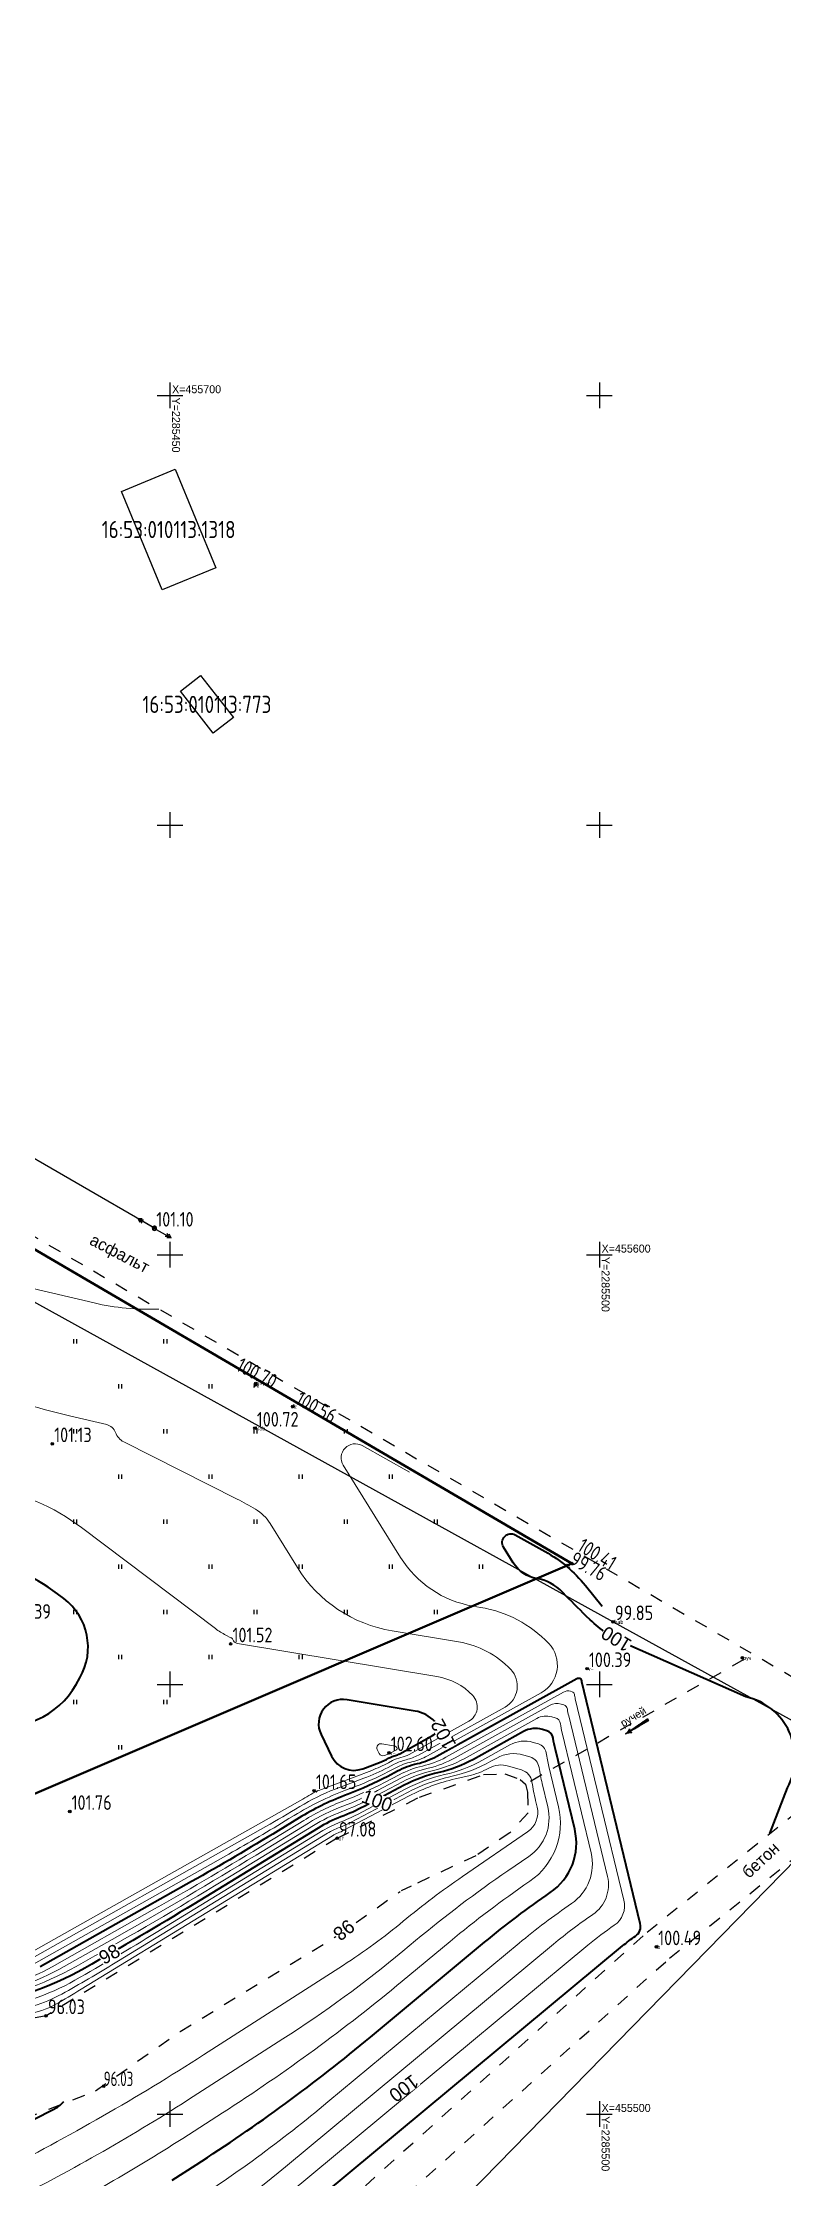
# Model space of a CAD drawing. Header units: metres. Extents: x 2284092 to 2335310, y 454860 to 483236.
# Drawn here: x 2285435.2 to 2285521.4, y 455492.5 to 455741 of the extents above; entities that cross this region are included whole.
import ezdxf
from ezdxf.enums import TextEntityAlignment as Align

# ---------------------------------------------------------------- set-up
doc = ezdxf.new("R2010")
doc.units = ezdxf.units.M
doc.header["$PDMODE"] = 32
doc.header["$PDSIZE"] = 0.3
doc.linetypes.add('ЛИНИЯ_1.5-1.5', pattern=[3, 1.5, -1.5])
doc.linetypes.add('ЛЭП ВН', pattern=[0.002, 0.001, 0.001])
for name, color, linetype in [('-_линия', 7, 'Continuous'), ('-_точка', 7, 'Continuous'), ('0 @ 0.5', 7, 'Continuous'), ('D', 1, 'Continuous'), ('Eg.14_Ограждения', 7, 'Continuous'), ('Eg.14_Ограждения1', 7, 'Continuous'), ('LABELS', 254, 'Continuous'), ('P', 94, 'Continuous'), ('Pr', 7, 'Continuous'), ('T', 7, 'Continuous'), ('z-vor', 7, 'Continuous'), ('КОД', 7, 'Continuous'), ('руч', 7, 'Continuous')]:
    doc.layers.add(name, color=color, linetype=linetype)
doc.styles.add('pragmai.shx2', font='pragmai.shx', dxfattribs={"height": 1.6})
doc.styles.get("Standard").update_dxf_attribs({"font": 'eskdu.shx'})
doc.styles.add('Рубленый (Р-131)', font='p131.ttf')
doc.linetypes.add('ЛИНИЯ_СВЯЗИ', pattern='A,4.5,[133,ltypeshp.shx,S=0.2,R=0,X=-0.2,Y=0],1e-05,[133,ltypeshp.shx,S=0.15,R=0,X=-0.15,Y=0],1e-05,[133,ltypeshp.shx,S=0.1,R=0,X=-0.1,Y=0],1e-05,[133,ltypeshp.shx,S=0.05,R=0,X=-0.05,Y=0],4.5,-2', length=11.00003)

# ---------------------------------------------------------------- blocks, each defined once
blk = doc.blocks.new('Столб ЖБ')
at = {"color": 0, "linetype": 'Continuous', "flags": 128}
blk.add_lwpolyline([(0.5, 0), (0.48, 0.13), (0.43, 0.25), (0.35, 0.35), (0.25, 0.43), (0.13, 0.48), (0, 0.5), (-0.13, 0.48), (-0.25, 0.43), (-0.35, 0.35), (-0.43, 0.25), (-0.48, 0.13), (-0.5, 0), (-0.48, -0.13), (-0.43, -0.25), (-0.35, -0.35), (-0.25, -0.43), (-0.13, -0.48), (0, -0.5), (0.13, -0.48), (0.25, -0.43), (0.35, -0.35), (0.43, -0.25), (0.48, -0.13)], close=True, dxfattribs=at)
at = {"color": 0, "linetype": 'Continuous'}
blk.add_circle((0, 0), 0.05, dxfattribs=at)
blk = doc.blocks.new('ЛЭП ВН')
at = {"color": 0, "linetype": 'Continuous'}
for p, q in [((0, 4.5), (-0.5, 3.63)), ((0, 3.9), (-0.43, 3.15)), ((0, 0.5), (0, 4.5)), ((0, 4.5), (0.5, 3.63)), ((0, 3.9), (0.43, 3.15))]:
    blk.add_line(p, q, dxfattribs=at)
blk = doc.blocks.new('ворота')
at = {"color": 0, "linetype": 'Continuous'}
blk.add_line((-0.5, 0), (0.5, 0), dxfattribs=at)
blk = doc.blocks.new('Крест сетки')
at = {"color": 72, "linetype": 'Continuous'}
for p, q in [((-3, 0), (3, 0)), ((0, 3), (0, -3))]:
    blk.add_line(p, q, dxfattribs=at)
blk = doc.blocks.new('Штриховка Луговая растительность')
at = {"color": 3, "linetype": 'Continuous'}
for p, q in [((-0.4, 1), (-0.4, 0)), ((0.4, 0), (0.4, 1))]:
    blk.add_line(p, q, dxfattribs=at)
blk = doc.blocks.new('Направление течения')
at = {"linetype": 'Continuous'}
h = blk.add_hatch(color=0, dxfattribs=at)
edge = h.paths.add_edge_path()
edge.add_arc((-0.03, 2.33), 1.04, 241.8876, 266.7395)
edge.add_spline(control_points=[(-0.09, 1.3), (-0.09, 1.51), (-0.11, 2.34), (-0.14, 4.01), (-0.23, 5.45), (-0.28, 6.27)], knot_values=[0, 0, 0, 0, 0.625751, 2.516384, 4.981065, 4.981065, 4.981065, 4.981065], degree=3, periodic=0)
edge.add_arc((-0.05, 6.62), 0.414, 235.3367, 276.6842)
edge.add_arc((0.05, 6.62), 0.414, 263.3158, 304.6633)
edge.add_spline(control_points=[(0.28, 6.27), (0.23, 5.45), (0.14, 4.01), (0.11, 2.34), (0.09, 1.51), (0.09, 1.3)], knot_values=[0, 0, 0, 0, 2.464681, 4.355314, 4.981065, 4.981065, 4.981065, 4.981065], degree=3, periodic=0)
edge.add_arc((0.03, 2.33), 1.04, 273.2605, 298.1124)
edge.add_spline(control_points=[(0.52, 1.42), (0.39, 1.22), (0.12, 0.79), (0.04, 0.28), (0, 0)], knot_values=[0, 0, 0, 0, 0.685038, 1.525237, 1.525237, 1.525237, 1.525237], degree=3, periodic=0)
edge.add_spline(control_points=[(0, 0), (-0.04, 0.28), (-0.12, 0.79), (-0.39, 1.22), (-0.52, 1.42)], knot_values=[0, 0, 0, 0, 0.840199, 1.525237, 1.525237, 1.525237, 1.525237], degree=3, periodic=0)
at = {"color": 0, "linetype": 'Continuous'}
blk.add_line((0, 0), (0, 6.2), dxfattribs=at)
for centre, radius, start, end in [((-0.05, 6.62), 0.414, 235.3367, 276.6842), ((0.05, 6.62), 0.414, 263.3158, 304.6633), ((-0.03, 2.33), 1.04, 241.8876, 266.7395), ((0.03, 2.33), 1.04, 273.2605, 298.1124)]:
    blk.add_arc(centre, radius, start, end, dxfattribs=at)
for points in [[(-0.09, 1.3), (-0.1, 1.92), (-0.15, 3.81), (-0.28, 6.27)], [(0.09, 1.3), (0.1, 1.92), (0.15, 3.81), (0.28, 6.27)], [(0, 0), (-0.19, 0.82), (-0.52, 1.42)], [(0, 0), (0.19, 0.82), (0.52, 1.42)]]:
    blk.add_spline(points, degree=3, dxfattribs=at)

msp = doc.modelspace()

# ---------------------------------------------------------------- linework, layer by layer
at = {"layer": '-_точка', "color": 104, "true_color": 0x0f9115}
msp.add_point((2285496.79, 455564.06, 100.41), dxfattribs=at)
at = {"linetype": 'ЛЭП ВН'}
msp.add_line((2285448.2, 455603.08, 101.1), (2285402.98, 455629.24, 100.39), dxfattribs=at)
at = {"color": 1, "linetype": 'ЛИНИЯ_СВЯЗИ'}
msp.add_lwpolyline([(2285400.42, 455711.45), (2285422.13, 455659.62), (2285416.64, 455643.44), (2285409.72, 455608.03), (2285501.59, 455557.29), (2285534.98, 455538.9)], dxfattribs=at)
at = {"linetype": 'ЛИНИЯ_1.5-1.5', "elevation": 96.07}
msp.add_lwpolyline([(2285406.75, 455705.86), (2285416.36, 455685.64), (2285424.15, 455665.35), (2285425.36, 455658.48), (2285415.16, 455613.17), (2285544.76, 455537.93)], dxfattribs=at)
at = {"color": 5, "linetype": 'ЛИНИЯ_1.5-1.5'}
msp.add_lwpolyline([(2285469.47, 455532.1), (2285435.58, 455511.44), (2285412.95, 455507.24), (2285394.25, 455506.26), (2285372.89, 455507.24), (2285356.87, 455503.17), (2285354.08, 455501.13)], dxfattribs=at)
at = {"color": 5, "linetype": 'ЛИНИЯ_1.5-1.5', "elevation": 92.81}
msp.add_lwpolyline([(2285316.21, 455460.59), (2285323.82, 455464.29), (2285339.27, 455472.2), (2285358.56, 455484.18), (2285378.08, 455489.85), (2285401.59, 455490.9), (2285424.75, 455496.19), (2285441.33, 455502.7), (2285451.19, 455509.62), (2285469.21, 455520.57), (2285476.79, 455525.9)], dxfattribs=at)
at = {"layer": 'D', "linetype": 'Continuous'}
for points in [[(2285444.37, 455688.83), (2285450.62, 455691.41), (2285455.34, 455679.94), (2285449.09, 455677.37)], [(2285451.24, 455665.58), (2285453.58, 455667.4), (2285457.39, 455662.5), (2285455.04, 455660.68)]]:
    msp.add_lwpolyline(points, close=True, dxfattribs=at)
at = {"layer": 'Eg.14_Ограждения', "color": 42, "linetype": 'Continuous', "lineweight": 15, "ltscale": 0.5, "flags": 128}
for points, elevation in [([(2285121.01, 455530.83, 0), (2285131.18, 455533.9)], 93), ([(2285137.69, 455396.96, 0), (2285133.53, 455400.65)], 93), ([(2285183.34, 455357.59, 0), (2285178.64, 455362.17)], 93), ([(2285161.37, 455354.79, 0), (2285167.02, 455348.34)], 92.5), ([(2285181.37, 455628.72, 0), (2285184.82, 455627.52)], 89.5), ([(2285195.22, 455585.45, 0), (2285195.12, 455589.56)], 96.5), ([(2285199, 455603.61, -0.000001), (2285200.8, 455606.98)], 96.5), ([(2285317.14, 455519.89, 0.000001), (2285318.82, 455518.46)], 101), ([(2285448.73, 455593.68, -0.068397), (2285441.17, 455594.39), (2285427.35, 455597.64, -0.031907)], 100.5), ([(2285432.09, 455517.08), (2285461.16, 455533.46, 0.008812), (2285465.13, 455535.79), (2285465.13, 455535.79, -0.046325), (2285469.24, 455537.81), (2285472.58, 455539.08, 0.030154), (2285475.41, 455540.35), (2285476.12, 455540.72, -0.065097), (2285477.52, 455541.24), (2285477.52, 455541.24, 0.070675), (2285478.92, 455541.78), (2285489.01, 455547.37, 0.491218), (2285489.67, 455551.74), (2285489.67, 455551.74, 0.162554), (2285483.61, 455554.95), (2285475.86, 455556.24, -0.215737), (2285464.85, 455563.59), (2285461.66, 455568.73, 0.12089), (2285459.96, 455570.39), (2285459.96, 455570.39, 0.016239), (2285457.82, 455571.56), (2285444.62, 455578.23, -0.192605), (2285443.67, 455579.32), (2285443.67, 455579.32, 0.255031), (2285442.65, 455580.23), (2285438.45, 455581.22, -0.031907), (2285428.71, 455584.17)], 101), ([(2285433.49, 455517.1), (2285456.85, 455530.26, 0.008812), (2285463.86, 455534.38), (2285464.48, 455534.76, -0.046326), (2285470.45, 455537.69), (2285471.67, 455538.15, 0.030155), (2285475.38, 455539.82), (2285476.31, 455540.31, -0.065098), (2285478.15, 455540.99), (2285478.15, 455540.99, 0.070676), (2285479.99, 455541.69), (2285493.22, 455549.03, 0.491219), (2285494.1, 455554.76), (2285494.1, 455554.76, 0.162553), (2285486.14, 455558.97), (2285485.31, 455559.11, -0.215738), (2285476.86, 455564.77), (2285470.18, 455575.5, -0.77489), (2285472.37, 455577.79), (2285477.9, 455574.7)], 100.5), ([(2285430.69, 455517.05), (2285465.48, 455536.66, 0.008812), (2285466.4, 455537.2), (2285466.4, 455537.2, -0.046326), (2285467.35, 455537.67), (2285473.49, 455540, 0.030154), (2285475.44, 455540.88), (2285475.92, 455541.14, -0.065098), (2285476.89, 455541.49), (2285476.89, 455541.49, 0.070677), (2285477.85, 455541.86), (2285484.79, 455545.71, 0.49122), (2285485.25, 455548.72), (2285485.25, 455548.72, 0.162553), (2285481.08, 455550.92), (2285457.88, 455554.77, -0.215744), (2285457.41, 455555.09), (2285457.27, 455555.31, 0.120893), (2285457.2, 455555.38), (2285457.2, 455555.38, 0.016243), (2285457.11, 455555.43), (2285456.51, 455555.74, -0.044637), (2285455.29, 455556.5), (2285439.72, 455568.25, 0.124227), (2285428.62, 455572.94)], 101.5), ([(2285458.48, 455486.29), (2285498.67, 455519.67, -0.023163), (2285501.72, 455521.97), (2285501.72, 455521.97, 0.311279), (2285502.85, 455524.91), (2285497.19, 455548.33, -0.022864), (2285497.1, 455548.83), (2285497.1, 455548.83, 0.292399), (2285496.82, 455549.15), (2285496.63, 455549.2, 0.201075), (2285495.81, 455549.11), (2285482.12, 455541.53, -0.070675), (2285479.42, 455540.5), (2285479.42, 455540.5, 0.065097), (2285476.7, 455539.49), (2285474.97, 455538.58, -0.030155), (2285470.23, 455536.45), (2285470.23, 455536.45, 0.046326), (2285465.59, 455534.17), (2285461.32, 455531.56, -0.008812), (2285448.22, 455523.87), (2285436.29, 455517.14, -0.094109), (2285427.68, 455514.24)], 99.5), ([(2285451.4, 455488.96, 0.030559), (2285468.4, 455501.41), (2285490.64, 455519.88, -0.023163), (2285496.76, 455524.5), (2285496.76, 455524.5, 0.31128), (2285499.03, 455530.4), (2285495.65, 455544.38, -0.022871), (2285495.45, 455545.43), (2285495.45, 455545.43, 0.292408), (2285494.86, 455546.12), (2285494.45, 455546.23, 0.201074), (2285492.7, 455546.04), (2285484.26, 455541.36, -0.070676), (2285480.68, 455540), (2285480.68, 455540, 0.065097), (2285477.09, 455538.67), (2285473.4, 455536.73, -0.030153), (2285470.02, 455535.2), (2285470.02, 455535.2, 0.046325), (2285466.7, 455533.58), (2285457.15, 455527.74, -0.008812), (2285441.25, 455518.41), (2285439.09, 455517.19, -0.094109), (2285426.55, 455512.96)], 98.5), ([(2285449.72, 455483.8, 0.030559), (2285463.44, 455493.85), (2285494.66, 455519.78, -0.023164), (2285499.24, 455523.24), (2285499.24, 455523.24, 0.31128), (2285500.94, 455527.65), (2285496.42, 455546.36, -0.022873), (2285496.27, 455547.13), (2285496.27, 455547.13, 0.292411), (2285495.84, 455547.63), (2285495.54, 455547.72, 0.201074), (2285494.25, 455547.58), (2285483.19, 455541.45, -0.070676), (2285480.05, 455540.25), (2285480.05, 455540.25, 0.065097), (2285476.89, 455539.08), (2285474.18, 455537.65, -0.030155), (2285470.13, 455535.83), (2285470.13, 455535.83, 0.046327), (2285466.14, 455533.87), (2285460.05, 455530.15, -0.008813), (2285443.9, 455520.67), (2285437.69, 455517.17, -0.094109), (2285427.11, 455513.6)], 99), ([(2285432.81, 455486.47, 0.025356), (2285451.49, 455497.17), (2285456.13, 455500.15, 0.030559), (2285477.05, 455515.47), (2285482.61, 455520.09, -0.023163), (2285491.8, 455527.03), (2285491.91, 455527.11, 0.31128), (2285495.24, 455535.76), (2285494.11, 455540.43, -0.022873), (2285493.8, 455542.04), (2285493.8, 455542.04, 0.29241), (2285492.89, 455543.08), (2285492.28, 455543.26, 0.201074), (2285489.59, 455542.97), (2285486.4, 455541.2, -0.070675), (2285481.95, 455539.5), (2285481.95, 455539.5, 0.065096), (2285477.47, 455537.85), (2285471.83, 455534.88, -0.030155), (2285469.8, 455533.96), (2285469.8, 455533.96, 0.046327), (2285467.81, 455532.99), (2285448.4, 455521.13, -0.008812), (2285438.95, 455515.58), (2285438.95, 455515.58, -0.094109), (2285428.75, 455512.14)], 97.5), ([(2285431.43, 455489.84, 0.025356), (2285452.71, 455502.03), (2285463.16, 455508.75, 0.030559), (2285477.11, 455518.96), (2285478.6, 455520.2, -0.023163), (2285489.32, 455528.3), (2285491.78, 455529.98, 0.311279), (2285493.99, 455535.74), (2285493.34, 455538.46, -0.022872), (2285492.97, 455540.34), (2285492.97, 455540.34, 0.292409), (2285491.91, 455541.57), (2285491.19, 455541.78, 0.201074), (2285488.04, 455541.43), (2285487.35, 455541.05, -0.070675), (2285482.71, 455539.28), (2285482.58, 455539.25, 0.065096), (2285477.67, 455537.43), (2285471.04, 455533.95, -0.030155), (2285469.69, 455533.34), (2285469.69, 455533.34, 0.046327), (2285468.36, 455532.69), (2285444.03, 455517.82, -0.008813), (2285437.8, 455514.17), (2285437.8, 455514.17, -0.094108), (2285431.08, 455511.9)], 97), ([(2285430.04, 455493.21, 0.025356), (2285453.92, 455506.89), (2285470.19, 455517.34, 0.030559), (2285477.17, 455522.45), (2285477.17, 455522.45, -0.023164), (2285484.07, 455527.66), (2285491.64, 455532.85, 0.31128), (2285492.75, 455535.73), (2285492.57, 455536.48, -0.022872), (2285492.15, 455538.64), (2285492.15, 455538.64, 0.292408), (2285490.93, 455540.05), (2285489.41, 455540.5, 0.201075), (2285487.11, 455540.25), (2285487.11, 455540.25, -0.070676), (2285484.79, 455539.36), (2285483.21, 455539, 0.065097), (2285477.86, 455537.02), (2285470.26, 455533.03, -0.030153), (2285469.58, 455532.72), (2285469.58, 455532.72, 0.046325), (2285468.92, 455532.4), (2285439.66, 455514.52, -0.008812), (2285436.66, 455512.75), (2285436.66, 455512.75, -0.094109), (2285433.41, 455511.66)], 96.5)]:
    msp.add_lwpolyline(points, format="xyb", dxfattribs=dict(at, elevation=elevation))
at = {"layer": 'Eg.14_Ограждения', "color": 42, "linetype": 'Continuous', "lineweight": 40, "ltscale": 0.5, "flags": 128}
for points, elevation in [([(2285149.03, 455344.01, 0), (2285143.48, 455347.36)], 92), ([(2285173.89, 455628.54, 0), (2285177.8, 455627.17)], 90), ([(2285519.84, 455532.64), (2285521.9, 455537.98, 0.496027), (2285517.06, 455548.56), (2285503.06, 455554.74, -0.088219), (2285498.92, 455557.52), (2285498.46, 455557.96, -0.010396), (2285495.78, 455560.66), (2285495.7, 455560.74, 0.162554), (2285492.69, 455562.33), (2285492.69, 455562.33, -0.215738), (2285489.97, 455564.15), (2285488.84, 455565.98, -0.77489), (2285490.2, 455567.4), (2285493.7, 455565.45, -0.095974), (2285498.36, 455561.51), (2285500.31, 455559.09)], 100), ([(2285453.52, 455478.73), (2285502.69, 455519.57, -0.023163), (2285504.2, 455520.71), (2285504.2, 455520.71, 0.311279), (2285504.76, 455522.16), (2285497.97, 455550.31, -0.022864), (2285497.92, 455550.53), (2285497.92, 455550.53, 0.292398), (2285497.8, 455550.66), (2285497.72, 455550.69, 0.201076), (2285497.36, 455550.65), (2285481.06, 455541.61, -0.070676), (2285478.79, 455540.74), (2285478.79, 455540.74, 0.065097), (2285476.5, 455539.9), (2285475.36, 455539.3, -0.030154), (2285470.76, 455537.23), (2285470.34, 455537.07, 0.046326), (2285465.03, 455534.46), (2285462.59, 455532.97, -0.008813), (2285452.53, 455527.06), (2285434.89, 455517.12, -0.094109)], 100), ([(2285450.27, 455492.31), (2285453.07, 455494.11, 0.030559), (2285473.36, 455508.97), (2285486.63, 455519.99, -0.023164), (2285494.28, 455525.77), (2285494.28, 455525.77, 0.31128), (2285497.12, 455533.14), (2285494.88, 455542.41, -0.02287), (2285494.62, 455543.74), (2285494.62, 455543.74, 0.292406), (2285493.88, 455544.6), (2285493.36, 455544.75, 0.201075), (2285491.15, 455544.51), (2285485.33, 455541.28, -0.070676), (2285481.31, 455539.75), (2285481.31, 455539.75, 0.065097), (2285477.28, 455538.26), (2285472.61, 455535.8, -0.030154), (2285469.91, 455534.58), (2285469.91, 455534.58, 0.046326), (2285467.25, 455533.28), (2285452.78, 455524.44, -0.008812), (2285440.1, 455516.99), (2285440.1, 455516.99, -0.094109), (2285426.42, 455512.38)], 98), ([(2285327.79, 455394.41), (2285330.25, 455415.53, -0.036754), (2285330.39, 455416.35), (2285330.39, 455416.35, -0.215869), (2285330.87, 455416.94), (2285348.69, 455425.96, 0.190839), (2285358.96, 455437.56), (2285358.96, 455437.56, -0.134652), (2285368.24, 455450.69), (2285411.02, 455485.84, 0.027679), (2285413.74, 455488.34), (2285413.74, 455488.34, -0.082432), (2285416.68, 455490.51), (2285436.42, 455500.52, 0.09771), (2285437.64, 455501.47, 0.09771)], 96)]:
    msp.add_lwpolyline(points, format="xyb", dxfattribs=dict(at, elevation=elevation))
at = {"layer": 'Eg.14_Ограждения', "color": 42, "linetype": 'Continuous', "lineweight": 40, "ltscale": 0.5, "elevation": 102, "flags": 128}
for points in [[(2285439.53, 455550.78, 0.377477), (2285437.64, 455560), (2285436.9, 455560.56, 0.124227), (2285427.36, 455564.59), (2285427.36, 455564.59, 0.398533), (2285420.99, 455560.17), (2285420.13, 455556.08, 0.412294), (2285426.92, 455545.62), (2285428.5, 455545.28, 0.326913), (2285439.08, 455549.99)], [(2285480.83, 455545.69, 0.162554), (2285478.55, 455546.9), (2285470.62, 455548.22, 0.607964), (2285467.59, 455544.18), (2285468.82, 455541.64, 0.389131), (2285472.46, 455540.19), (2285474.4, 455540.93, 0.030158), (2285475.46, 455541.41), (2285475.73, 455541.55, -0.065101), (2285476.26, 455541.74), (2285476.26, 455541.74, 0.070676), (2285476.78, 455541.94), (2285480.58, 455544.05, 0.491218), (2285480.83, 455545.69)]]:
    msp.add_lwpolyline(points, format="xyb", close=True, dxfattribs=at)
at = {"layer": 'Eg.14_Ограждения', "color": 42, "linetype": 'Continuous', "lineweight": 15, "ltscale": 0.5, "elevation": 102.5, "flags": 128}
msp.add_lwpolyline([(2285476.41, 455542.67, 0.162554), (2285476.02, 455542.87), (2285474.66, 455543.1, 0.607966), (2285474.14, 455542.41), (2285474.35, 455541.97, 0.389131), (2285474.98, 455541.73), (2285475.31, 455541.85, 0.030145), (2285475.49, 455541.93), (2285475.54, 455541.96, -0.06509), (2285475.63, 455541.99), (2285475.63, 455541.99, 0.070679), (2285475.72, 455542.03), (2285476.37, 455542.39, 0.491216), (2285476.41, 455542.67)], format="xyb", close=True, dxfattribs=at)
at = {"layer": 'P'}
for p in [(2285448.2, 455603.08, 101.1), (2285459.94, 455584.84, 100.69), (2285459.99, 455585.01, 100.7), (2285464.31, 455582.34, 100.56), (2285459.9, 455579.81, 100.72), (2285496.19, 455563.86, 99.76), (2285496.79, 455564.06, 100.41), (2285501.59, 455557.29, 99.85), (2285498.56, 455551.83, 100.39), (2285475.5, 455542.04, 102.6), (2285466.78, 455537.63, 101.65), (2285469.47, 455532.1, 97.08), (2285506.64, 455519.46, 100.49), (2285435.58, 455511.44, 96.03)]:
    msp.add_point(p, dxfattribs=at)
at = {"layer": 'Pr'}
for p in [(2285436.31, 455578, 101.14), (2285457.07, 455554.71, 101.52), (2285438.34, 455535.21, 101.76), (2285442.29, 455503.25, 96.03)]:
    msp.add_point(p, dxfattribs=at)
at = {"layer": 'z-vor', "color": 104, "true_color": 0x0f9115}
msp.add_point((2285459.99, 455585.01, 100.7), dxfattribs=at)
at = {"layer": 'руч', "color": 104, "true_color": 0x0f9115}
msp.add_point((2285516.64, 455553.1, 99.13), dxfattribs=at)

# ---------------------------------------------------------------- block references
at = {"layer": '0 @ 0.5', "linetype": 'ЛИНИЯ_1.5-1.5', "xscale": 0.5, "yscale": 0.5, "zscale": 0.5}
for name, p in [('Крест сетки', (2285450, 455700)), ('Крест сетки', (2285500, 455700)), ('Крест сетки', (2285450, 455650)), ('Крест сетки', (2285500, 455650)), ('Столб ЖБ', (2285448.2, 455603.08, 101.1)), ('Крест сетки', (2285450, 455600)), ('Крест сетки', (2285500, 455600)), ('Крест сетки', (2285450, 455550)), ('Крест сетки', (2285500, 455550)), ('Крест сетки', (2285450, 455500)), ('Крест сетки', (2285500, 455500))]:
    msp.add_blockref(name, p, dxfattribs=at)
for name, p, rotation in [('ЛЭП ВН', (2285448.2, 455603.08, 101.1), 59.95219986122711), ('ЛЭП ВН', (2285448.2, 455603.08, 101.1), 240.1377494194386), ('ворота', (2285459.89, 455584.75, 100.07), 57.70991472848342), ('ворота', (2285464.31, 455582.34, 100.56), 239.8937528601556)]:
    msp.add_blockref(name, p, dxfattribs=dict(at, rotation=rotation))
at = {"layer": '0 @ 0.5', "linetype": 'Continuous', "xscale": 0.5, "yscale": 0.5, "zscale": 0.5}
for p in [(2285438.97, 455589.69), (2285449.47, 455589.69), (2285444.22, 455584.44), (2285454.72, 455584.44), (2285438.97, 455579.19), (2285449.47, 455579.19), (2285459.97, 455579.19), (2285470.47, 455579.19), (2285444.22, 455573.94), (2285454.72, 455573.94), (2285465.22, 455573.94), (2285475.72, 455573.94), (2285438.97, 455568.69), (2285449.47, 455568.69), (2285459.97, 455568.69), (2285470.47, 455568.69), (2285480.97, 455568.69), (2285444.22, 455563.44), (2285454.72, 455563.44), (2285465.22, 455563.44), (2285475.72, 455563.44), (2285486.22, 455563.44), (2285438.97, 455558.19), (2285449.47, 455558.19), (2285459.97, 455558.19), (2285470.47, 455558.19), (2285480.97, 455558.19), (2285444.22, 455552.94), (2285454.72, 455552.94), (2285465.22, 455552.94), (2285438.97, 455547.69), (2285449.47, 455547.69), (2285444.22, 455542.44)]:
    msp.add_blockref('Штриховка Луговая растительность', p, dxfattribs=at)
at = {"layer": '0 @ 0.5', "linetype": 'Continuous', "xscale": 0.4999999999999999, "yscale": 0.4999999999999999, "zscale": 0.4999999999999999, "rotation": 302.252252495448}
msp.add_blockref('Направление течения', (2285503.03, 455544.24, -89.52), dxfattribs=at)

# ---------------------------------------------------------------- texts
at = {"linetype": 'ЛИНИЯ_1.5-1.5', "style": 'Рубленый (Р-131)'}
for s, p in [('X=455700', (2285450.25, 455700.25)), ('X=455600', (2285500.25, 455600.25)), ('X=455500', (2285500.25, 455500.25))]:
    msp.add_text(s, height=0.931, dxfattribs=at).set_placement(p)
for s, height, rotation, p in [('Y=2285450', 0.931, 270, (2285450.25, 455699.75)), ('асфальт', 1.397, 332.454, (2285440.53, 455601.27)), ('Y=2285500', 0.931, 270, (2285500.25, 455599.75)), ('бетон', 1.397, 42.8072, (2285517.39, 455527.34)), ('Y=2285500', 0.931, 270, (2285500.25, 455499.75))]:
    msp.add_text(s, height=height, rotation=rotation, dxfattribs=at).set_placement(p)
at = {"linetype": 'ЛИНИЯ_СВЯЗИ', "style": 'Рубленый (Р-131)'}
msp.add_text('ручей', height=0.9, rotation=31.1609, dxfattribs=at).set_placement((2285502.78, 455545.01))
at = {"layer": 'LABELS', "color": 0}
for s, p in [('16:53:010113:1318', (2285449.85, 455684.39)), ('16:53:010113:773', (2285454.31, 455664.04))]:
    msp.add_text(s, height=2, dxfattribs=at).set_placement(p, align=Align.MIDDLE_CENTER)
at = {"layer": 'T'}
for s, p in [('101.10', (2285448.42, 455603.27, 101.1)), ('100.72', (2285460.12, 455580, 100.72)), ('101.13', (2285436.53, 455578.19, 101.14)), ('102.39', (2285431.22, 455557.64, 102.39)), ('99.85', (2285501.81, 455557.48, 99.85)), ('101.52', (2285457.29, 455554.9, 101.52)), ('100.39', (2285498.78, 455552.02, 100.39)), ('102.60', (2285475.71, 455542.23, 102.6)), ('101.65', (2285467, 455537.82, 101.65)), ('101.76', (2285438.56, 455535.4, 101.76)), ('97.08', (2285469.69, 455532.29, 97.08)), ('100.49', (2285506.85, 455519.65, 100.49)), ('96.03', (2285435.8, 455511.63, 96.03))]:
    msp.add_text(s, height=1.7, dxfattribs=at).set_placement(p)
for s, rotation, p in [('100.70', 332.5453, (2285457.59, 455586.6, 100.7)), ('100.56', 331.3052, (2285464.48, 455582.71, 100.56)), ('100.41', 328.5511, (2285497.3, 455565.66, 100.41)), ('99.76', 331.2343, (2285496.41, 455564.05, 99.76))]:
    msp.add_text(s, height=1.7, rotation=rotation, dxfattribs=at).set_placement(p)
at = {"layer": 'T', "width": 0.8}
msp.add_text('96.03', height=1.7, dxfattribs=at).set_placement((2285442.29, 455503.25, 96.03))
at = {"layer": 'КОД'}
for s, p in [('l', (2285448.35, 455602.83, 101.1)), ('l', (2285448.35, 455602.83, 101.1)), ('z-vor', (2285460.09, 455584.76, 100.7)), ('z-vor', (2285460.09, 455584.76, 100.7)), ('z', (2285460.09, 455584.58, 100.69)), ('z', (2285460.09, 455584.58, 100.69)), ('z', (2285464.46, 455582.09, 100.56)), ('z', (2285464.46, 455582.09, 100.56)), ('kab', (2285460.05, 455579.56, 100.72)), ('kab', (2285460.05, 455579.56, 100.72)), ('z', (2285496.34, 455563.61, 99.76)), ('z', (2285496.34, 455563.61, 99.76)), ('-', (2285496.89, 455563.81, 100.41)), ('-', (2285496.89, 455563.81, 100.41)), ('kab', (2285501.74, 455557.04, 99.85)), ('v-', (2285498.66, 455551.58, 100.39)), ('v-', (2285498.66, 455551.58, 100.39)), ('руч', (2285516.74, 455552.85, 99.13)), ('руч', (2285516.74, 455552.85, 99.13)), ('v-', (2285475.6, 455541.79, 102.6)), ('v-', (2285475.6, 455541.79, 102.6)), ('v', (2285466.93, 455537.38, 101.65)), ('ur', (2285469.62, 455531.85, 97.08)), ('ur', (2285469.62, 455531.85, 97.08)), ('b', (2285506.74, 455519.21, 100.49)), ('b', (2285506.74, 455519.21, 100.49))]:
    msp.add_text(s, height=0.5, dxfattribs=at).set_placement(p)

# ---------------------------------------------------------------- next in the draw order: texts
at = {"layer": 'Eg.14_Ограждения1', "color": 42, "char_height": 1.6, "attachment_point": 5, "style": 'pragmai.shx2', "bg_fill": 3, "box_fill_scale": 1, "bg_fill_color": 1, "bg_fill_transparency": 0}
for s, insert, rotation in [('100', (2285501.97, 455555.29), 148.8049), ('102', (2285481.84, 455544.21), 118.1003), ('100', (2285474.12, 455536.46), 339.6011), ('98', (2285470.25, 455521.42), 218.559), ('98', (2285442.96, 455518.61), 29.3981), ('100', (2285477.24, 455503), 217.068)]:
    msp.add_mtext(s, dxfattribs=dict(at, insert=insert, rotation=rotation))

# ---------------------------------------------------------------- next in the draw order: linework, layer by layer
at = {"layer": '-_линия', "color": 1, "lineweight": 100}
msp.add_lwpolyline([(2284999.53, 455523.73), (2285083.63, 455583.72), (2285095.21, 455659.51), (2285083.85, 455690.39), (2285068.15, 455703.95), (2285089.37, 455722.71), (2285119.86, 455755.4), (2285144.51, 455730.39), (2285151.63, 455731.19), (2285189.27, 455692.18), (2285193.17, 455688.68), (2285199.13, 455611.98), (2285206.76, 455609.35), (2285234.69, 455599.1), (2285257.24, 455595.84), (2285294.1, 455602.21), (2285318.19, 455614.05), (2285343.14, 455625.79), (2285418.47, 455642.74), (2285414.14, 455612.35), (2285496.79, 455564.06), (2285496.79, 455564.06), (2285271.53, 455467.58)], dxfattribs=at)
at = {"color": 5, "linetype": 'ЛИНИЯ_1.5-1.5'}
for points, elevation in [([(2285516.74, 455552.85), (2285491.41, 455538.39)], 99.13), ([(2285469.47, 455532.1), (2285479.04, 455536.87), (2285486.52, 455539.51), (2285488.99, 455539.61), (2285490.79, 455538.93), (2285491.41, 455538.39), (2285491.64, 455537.46), (2285491.71, 455535.07), (2285489.57, 455532.74), (2285485.63, 455530.07), (2285478.09, 455526.54), (2285476.91, 455525.98)], 97.08)]:
    msp.add_lwpolyline(points, dxfattribs=dict(at, elevation=elevation))
at = {"linetype": 'ЛИНИЯ_1.5-1.5', "elevation": 100.91}
for points in [[(2285429.61, 455350.62), (2285389.01, 455363.99), (2285357.37, 455373.11), (2285371.3, 455387.52), (2285418.04, 455443.8), (2285441.53, 455463.56), (2285505.56, 455521.18), (2285534.12, 455544.11)], [(2285430.86, 455354.41), (2285390.18, 455367.82), (2285364.87, 455375.11), (2285374.28, 455384.85), (2285420.88, 455440.97), (2285444.16, 455460.54), (2285508.15, 455518.13), (2285537.45, 455541.66)]]:
    msp.add_lwpolyline(points, dxfattribs=at)
at = {"layer": 'P', "linetype": 'Continuous'}
msp.add_lwpolyline([(2285588.22, 455496.07), (2285524.74, 455531.52), (2285427.25, 455431.96), (2285530.49, 455380.42)], close=True, dxfattribs=at)

# ---------------------------------------------------------------- next in the draw order: texts
at = {"layer": 'КОД'}
msp.add_text('kab', height=0.5, dxfattribs=at).set_placement((2285501.74, 455557.04, 99.85))

doc.saveas('drawing.dxf')
